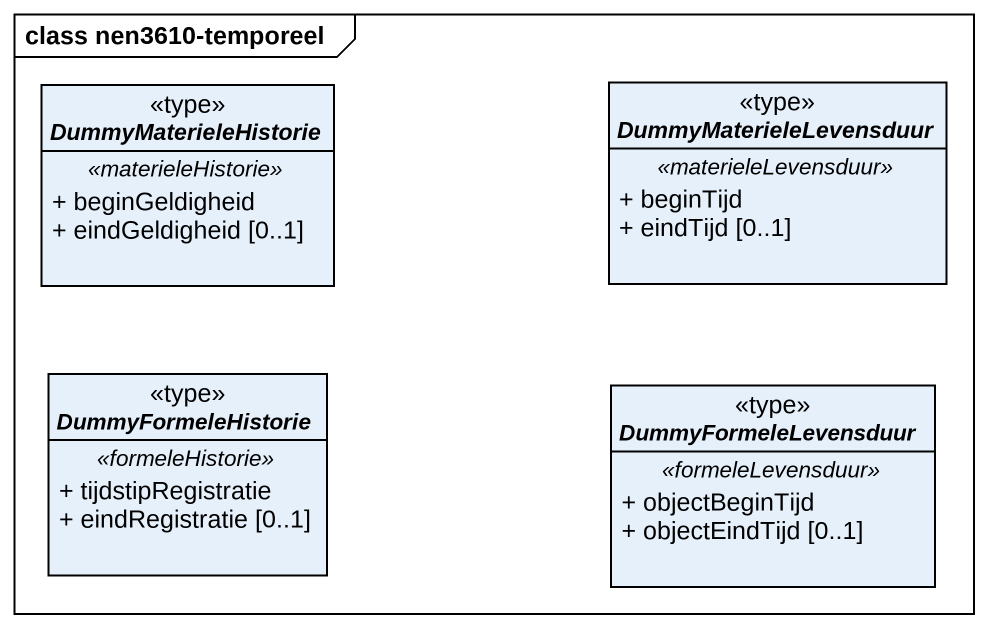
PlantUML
@startuml
mainframe class nen3610-temporeel
hide circle
hide empty members
skinparam classAttributeIconSize 0
abstract class DummyMaterieleHistorie <<type>> {
  .. <<materieleHistorie>> ..
  + beginGeldigheid
  + eindGeldigheid [0..1]
}
abstract class DummyMaterieleLevensduur <<type>> {
  .. <<materieleLevensduur>> ..
  + beginTijd
  + eindTijd [0..1]
}
abstract class DummyFormeleHistorie <<type>> {
  .. <<formeleHistorie>> ..
  + tijdstipRegistratie
  + eindRegistratie [0..1]
}
abstract class DummyFormeleLevensduur <<type>> {
  .. <<formeleLevensduur>> ..
  + objectBeginTijd
  + objectEindTijd [0..1]
}
@enduml
